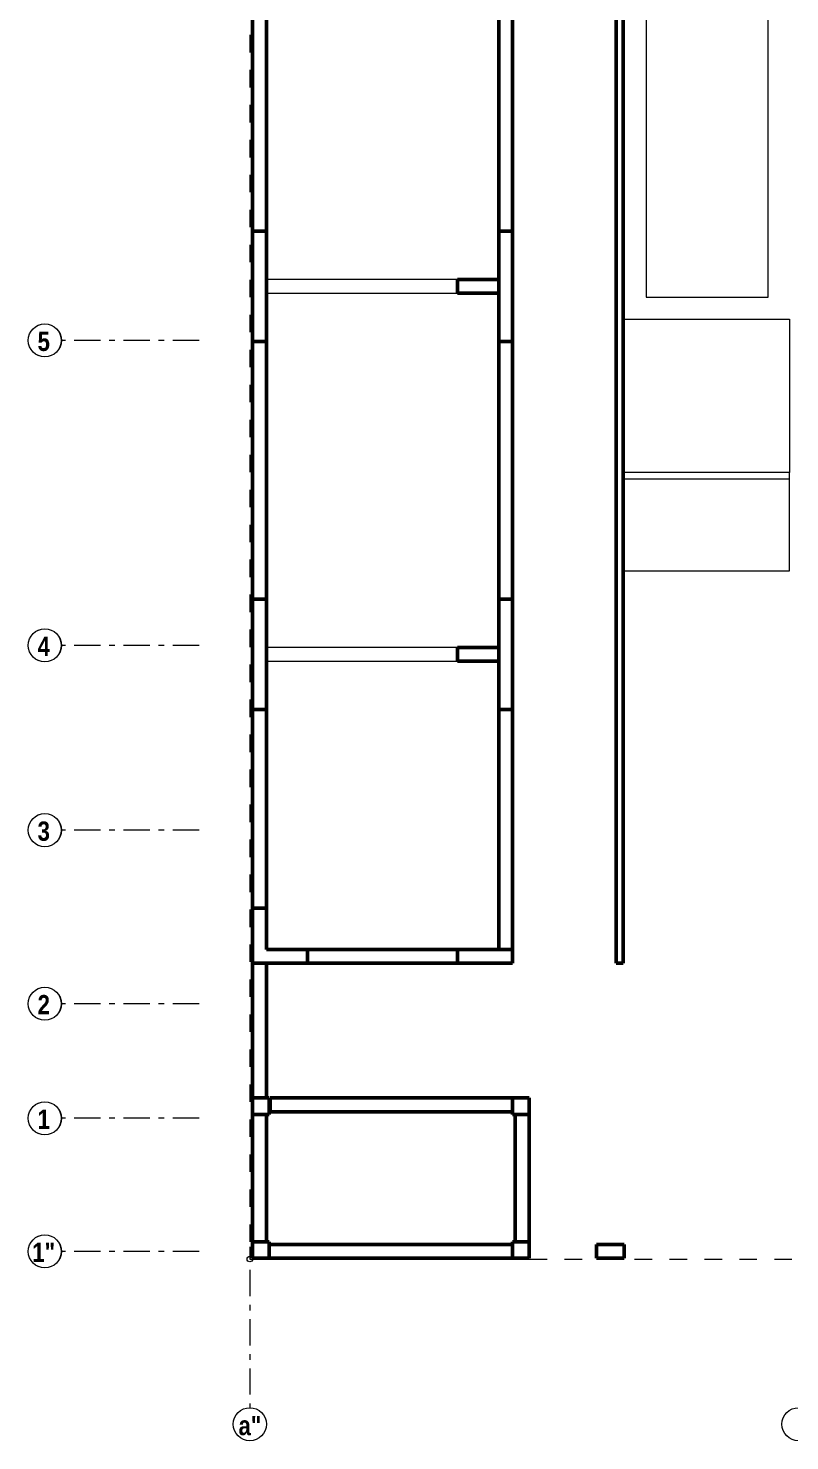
# Model space of a CAD drawing. Header units: metres. Extents: x -4 to 54.5, y -3.3 to 43.7.
# Drawn here: x -4.02 to 9.8, y -3.3 to 22.34 of the extents above; entities that cross this region are included whole.
import ezdxf

# ---------------------------------------------------------------- set-up
doc = ezdxf.new("R2010")
doc.units = ezdxf.units.M
for name, pattern in [('Dash', [0.635, 0.3175, -0.3175]), ('Dash Dot 3_16_', [0.79375, 0.47625, -0.15875, 0, -0.15875]), ('Dash_2_', [0.635, 0.3175, -0.3175])]:
    doc.linetypes.add(name, pattern=pattern)
for name, color, linetype, lineweight in [('A-DETL', 8, 'Continuous', 9), ('A-FLOR', 8, 'Continuous', 18), ('A-WALL', 8, 'Continuous', 9), ('C-PROP-LINE', 8, 'Continuous', 9), ('I-WALL', 8, 'Continuous', 9), ('S-BEAM', 8, 'Continuous', 9), ('S-COLS', 8, 'Continuous', 9), ('S-GRID', 8, 'Continuous', 9), ('S-GRID-IDEN', 8, 'Continuous', 9)]:
    doc.layers.add(name, color=color, linetype=linetype, lineweight=lineweight)
doc.styles.add('Arial Narrow_B_1', font='ARIALNB.TTF', dxfattribs={"height": 0.35})

# ---------------------------------------------------------------- blocks, each defined once
blk = doc.blocks.new('Family - ___-3742183-NIV_A_S01_SÓTANO 1')
at = {"layer": 'C-PROP-LINE', "linetype": 'Dash_2_', "lineweight": 18}
for p, q in [((0, 40), (0, 0)), ((0, 0), (50, 0))]:
    blk.add_line(p, q, dxfattribs=at)
blk = doc.blocks.new('Rejilla - F_gn02SimboloDeRejillaA-4957175-NIV_A_S01_SÓTANO 1')
at = {"layer": 'S-GRID-IDEN'}
blk.add_circle((0, 0), 0.003, dxfattribs=at)
blk = doc.blocks.new('Family - ___-5400166-NIV_A_S01_SÓTANO 1')
at = {"layer": 'C-PROP-LINE', "linetype": 'Dash', "lineweight": 13}
for p, q in [((0, 40), (0, 0)), ((0, 0), (50, 0))]:
    blk.add_line(p, q, dxfattribs=at)
blk = doc.blocks.new('EST-ColumnaRectangularConcretoEst - C130x30cm-5545403-NIV_A_S01_SÓTANO 1')
at = {"layer": 'S-COLS', "lineweight": 50}
for p, q in [((0.15, 0.15), (-0.15, 0.15)), ((-0.15, 0.15), (-0.15, -0.15)), ((0.15, -0.15), (0.15, 0.15)), ((-0.15, -0.15), (0.15, -0.15))]:
    blk.add_line(p, q, dxfattribs=at)
blk = doc.blocks.new('EST-ColumnaRectangularConcretoEst - C130x30cm-V42-NIV_A_S01_SÓTANO 1')
at = {"layer": 'S-COLS', "lineweight": 50}
for p, q in [((0.15, 0.15), (-0.15, 0.15)), ((-0.15, 0.15), (-0.15, -0.15)), ((0.15, -0.15), (0.15, 0.15)), ((-0.15, -0.15), (0.15, -0.15))]:
    blk.add_line(p, q, dxfattribs=at)
blk = doc.blocks.new('EST-ColumnaRectangularConcretoEst - C1-5545396-NIV_A_S01_SÓTANO 1')
at = {"layer": 'S-COLS', "lineweight": 50}
for p, q in [((1, 0.125), (-1, 0.125)), ((-1, 0.125), (-1, -0.125)), ((1, -0.125), (1, 0.125)), ((-1, -0.125), (1, -0.125))]:
    blk.add_line(p, q, dxfattribs=at)
blk = doc.blocks.new('EST-ColumnaRectangularConcretoEst - C1-V43-NIV_A_S01_SÓTANO 1')
at = {"layer": 'S-COLS', "lineweight": 50}
for p, q in [((1, 0.125), (-1, 0.125)), ((-1, 0.125), (-1, -0.125)), ((1, -0.125), (1, 0.125)), ((-1, -0.125), (1, -0.125))]:
    blk.add_line(p, q, dxfattribs=at)
blk = doc.blocks.new('EST-ColumnasTipoL - Pl21_0x1_0-5545308-NIV_A_S01_SÓTANO 1')
at = {"layer": 'S-COLS', "lineweight": 50}
for p, q in [((0.75, 0.225), (-0.25, 0.225)), ((-0.25, 0.225), (-0.25, -0.775)), ((0.75, -0.025), (0.75, 0.225)), ((0, -0.775), (0, -0.025)), ((0, -0.025), (0.75, -0.025)), ((-0.25, -0.775), (0, -0.775))]:
    blk.add_line(p, q, dxfattribs=at)
blk = doc.blocks.new('EST-ColumnaRectangularConcretoEst - C11_00x0_25cm-5545397-NIV_A_S01_SÓTANO 1')
at = {"layer": 'S-COLS', "lineweight": 50}
for p, q in [((0.125, 0.5), (-0.125, 0.5)), ((-0.125, 0.5), (-0.125, -0.5)), ((0.125, -0.5), (0.125, 0.5)), ((-0.125, -0.5), (0.125, -0.5))]:
    blk.add_line(p, q, dxfattribs=at)
blk = doc.blocks.new('EST-ColumnaRectangularConcretoEst - COL_25x50-5545404-NIV_A_S01_SÓTANO 1')
at = {"layer": 'S-COLS', "lineweight": 50}
for p, q in [((0.25, 0.125), (-0.25, 0.125)), ((-0.25, 0.125), (-0.25, -0.125)), ((0.25, -0.125), (0.25, 0.125)), ((-0.25, -0.125), (0.25, -0.125))]:
    blk.add_line(p, q, dxfattribs=at)
blk = doc.blocks.new('EST-ColumnaRectangularConcretoEst - C130x30cm-V47-NIV_A_S01_SÓTANO 1')
at = {"layer": 'S-COLS', "lineweight": 50}
for p, q in [((0.15, 0.15), (-0.15, 0.15)), ((-0.15, 0.15), (-0.15, -0.15)), ((0.15, -0.15), (0.15, 0.15)), ((-0.15, -0.15), (0.15, -0.15))]:
    blk.add_line(p, q, dxfattribs=at)
blk = doc.blocks.new('EST-ColumnaRectangularConcretoEst - C130x30cm-V48-NIV_A_S01_SÓTANO 1')
at = {"layer": 'S-COLS', "lineweight": 50}
for p, q in [((0.15, 0.15), (-0.15, 0.15)), ((-0.15, 0.15), (-0.15, -0.15)), ((0.15, -0.15), (0.15, 0.15)), ((-0.15, -0.15), (0.15, -0.15))]:
    blk.add_line(p, q, dxfattribs=at)
blk = doc.blocks.new('Rejilla - F_gn02SimboloDeRejillaA-V63-NIV_A_S01_SÓTANO 1')
at = {"layer": 'S-GRID-IDEN'}
blk.add_circle((0, 0), 0.003, dxfattribs=at)

msp = doc.modelspace()

# ---------------------------------------------------------------- linework, layer by layer
at = {"layer": 'A-DETL'}
for p, q in [((0, 0.221), (0, 0)), ((0, 0), (0.248, 0))]:
    msp.add_line(p, q, dxfattribs=at)
msp.add_circle((0, 0), 0.05, dxfattribs=at)
at = {"layer": 'A-FLOR', "lineweight": 9}
for p, q in [((7.195, 23.86), (7.195, 17.46)), ((9.41, 17.46), (9.41, 23.86)), ((7.195, 17.46), (9.41, 17.46)), ((6.795, 17.06), (9.795, 17.06)), ((6.795, 14.277), (6.795, 17.06)), ((9.795, 17.06), (9.795, 14.277)), ((6.795, 14.277), (6.795, 14.165)), ((9.795, 14.277), (6.795, 14.277)), ((6.795, 14.165), (9.795, 14.165)), ((6.795, 14.165), (6.795, 12.495)), ((9.795, 14.165), (9.795, 14.277)), ((9.795, 12.495), (9.795, 14.165)), ((6.795, 12.495), (9.795, 12.495))]:
    msp.add_line(p, q, dxfattribs=at)
at = {"layer": 'A-WALL', "lineweight": 50}
for p, q in [((4.52, 25.327), (4.52, 5.62)), ((4.77, 5.62), (4.77, 25.327)), ((0.05, 24.277), (0.05, 18.655)), ((0.3, 18.655), (0.3, 24.277)), ((0.05, 16.655), (0.05, 11.975)), ((0.3, 11.975), (0.3, 16.655)), ((0.05, 9.975), (0.05, 6.37)), ((0.3, 6.37), (0.3, 9.975)), ((3.77, 5.62), (1.05, 5.62)), ((0.05, 5.37), (0.05, 2.925)), ((0.3, 2.925), (0.3, 5.37)), ((1.05, 5.37), (3.77, 5.37)), ((1.68, 2.925), (0.37, 2.925)), ((0.37, 2.925), (0.37, 2.675)), ((3.34, 2.925), (1.68, 2.925)), ((4.77, 2.925), (3.34, 2.925)), ((0.05, 2.625), (0.05, 0.315)), ((0.3, 0.315), (0.3, 2.625)), ((0.37, 2.675), (1.68, 2.675)), ((1.68, 2.675), (3.34, 2.675)), ((3.34, 2.675), (4.77, 2.675)), ((4.82, 2.625), (4.82, 0.315)), ((5.07, 0.315), (5.07, 2.625)), ((1.68, 0.265), (0.35, 0.265)), ((3.34, 0.265), (1.68, 0.265)), ((4.77, 0.265), (3.34, 0.265)), ((0.35, 0.015), (1.68, 0.015)), ((1.68, 0.015), (3.34, 0.015)), ((3.34, 0.015), (4.77, 0.015))]:
    msp.add_line(p, q, dxfattribs=at)
at = {"layer": 'I-WALL', "lineweight": 50}
for p, q in [((6.65, 34.5), (6.65, 5.37)), ((6.78, 5.37), (6.78, 34.5)), ((6.65, 5.37), (6.78, 5.37))]:
    msp.add_line(p, q, dxfattribs=at)
at = {"layer": 'S-BEAM', "lineweight": 5}
for p, q in [((3.77, 17.78), (0.3, 17.78)), ((0.3, 17.53), (3.77, 17.53)), ((3.77, 11.1), (0.3, 11.1)), ((0.3, 10.85), (3.77, 10.85))]:
    msp.add_line(p, q, dxfattribs=at)
at = {"layer": 'S-COLS', "lineweight": 50}
for p, q in [((4.77, 18.655), (4.52, 18.655)), ((4.52, 18.655), (4.52, 17.78)), ((4.77, 16.655), (4.77, 18.655)), ((4.52, 17.78), (3.77, 17.78)), ((3.77, 17.78), (3.77, 17.53)), ((3.77, 17.53), (4.52, 17.53)), ((4.52, 17.53), (4.52, 16.655)), ((4.52, 16.655), (4.77, 16.655)), ((4.77, 11.975), (4.52, 11.975)), ((4.52, 11.975), (4.52, 11.1)), ((4.77, 9.975), (4.77, 11.975)), ((4.52, 11.1), (3.77, 11.1)), ((3.77, 11.1), (3.77, 10.85)), ((3.77, 10.85), (4.52, 10.85)), ((4.52, 10.85), (4.52, 9.975)), ((4.52, 9.975), (4.77, 9.975))]:
    msp.add_line(p, q, dxfattribs=at)
at = {"layer": 'S-GRID', "linetype": 'Dash Dot 3_16_'}
for p, q in [((-0.923, 16.675), (-3.423, 16.675)), ((-0.922, 16.675), (-3.422, 16.675)), ((-0.923, 11.14), (-3.423, 11.14)), ((-0.922, 11.14), (-3.422, 11.14)), ((-0.923, 7.785), (-3.423, 7.785)), ((-0.922, 7.785), (-3.422, 7.785)), ((-0.923, 4.635), (-3.423, 4.635)), ((-0.922, 4.635), (-3.422, 4.635)), ((-0.923, 2.555), (-3.423, 2.555)), ((-0.922, 2.555), (-3.422, 2.555)), ((-0.923, 0.14), (-3.423, 0.14)), ((-0.922, 0.14), (-3.422, 0.14)), ((0, -0.197), (0, -2.697))]:
    msp.add_line(p, q, dxfattribs=at)

# ---------------------------------------------------------------- block references
at = {"layer": 'C-PROP-LINE', "linetype": 'Dash_2_', "lineweight": 18}
msp.add_blockref('Family - ___-3742183-NIV_A_S01_SÓTANO 1', (0, 0), dxfattribs=at)
at = {"layer": 'C-PROP-LINE', "linetype": 'Dash', "lineweight": 13}
msp.add_blockref('Family - ___-5400166-NIV_A_S01_SÓTANO 1', (0, 0), dxfattribs=at)
at = {"layer": 'S-COLS', "lineweight": 5}
for name, p, rotation in [('EST-ColumnaRectangularConcretoEst - C1-5545396-NIV_A_S01_SÓTANO 1', (0.175, 17.655), 89.99999999999974), ('EST-ColumnaRectangularConcretoEst - C1-V43-NIV_A_S01_SÓTANO 1', (0.175, 10.975), 89.99999999999974), ('EST-ColumnasTipoL - Pl21_0x1_0-5545308-NIV_A_S01_SÓTANO 1', (0.275, 5.62), 89.99999999999969), ('EST-ColumnaRectangularConcretoEst - C11_00x0_25cm-5545397-NIV_A_S01_SÓTANO 1', (4.27, 5.495), 89.99999999999991)]:
    msp.add_blockref(name, p, dxfattribs=dict(at, rotation=rotation))
for name, p in [('EST-ColumnaRectangularConcretoEst - C130x30cm-V42-NIV_A_S01_SÓTANO 1', (0.2, 2.775)), ('EST-ColumnaRectangularConcretoEst - C130x30cm-V48-NIV_A_S01_SÓTANO 1', (4.92, 2.775)), ('EST-ColumnaRectangularConcretoEst - C130x30cm-5545403-NIV_A_S01_SÓTANO 1', (0.2, 0.165)), ('EST-ColumnaRectangularConcretoEst - C130x30cm-V47-NIV_A_S01_SÓTANO 1', (4.92, 0.165)), ('EST-ColumnaRectangularConcretoEst - COL_25x50-5545404-NIV_A_S01_SÓTANO 1', (6.545, 0.14))]:
    msp.add_blockref(name, p, dxfattribs=at)
at = {"layer": 'S-GRID-IDEN', "lineweight": 5, "xscale": 99.99999999999991, "yscale": 99.99999999999991, "zscale": 99.99999999999991}
for p, rotation in [((-3.723, 16.675), 90), ((-3.723, 11.14), 90), ((-3.723, 7.785), 90), ((-3.723, 4.635), 90), ((-3.723, 2.555), 90), ((-3.723, 0.14), 90), ((0, -2.997), 180)]:
    msp.add_blockref('Rejilla - F_gn02SimboloDeRejillaA-V63-NIV_A_S01_SÓTANO 1', p, dxfattribs=dict(at, rotation=rotation))
at = {"layer": 'S-GRID-IDEN', "xscale": 99.99999999999991, "yscale": 99.99999999999991, "zscale": 99.99999999999991}
for p, rotation in [((-3.722, 16.675), 90), ((-3.722, 11.14), 90), ((-3.722, 7.785), 90), ((-3.722, 4.635), 90), ((-3.722, 2.555), 90), ((-3.722, 0.14), 90), ((0, -2.997), 180), ((9.96, -2.997), 180)]:
    msp.add_blockref('Rejilla - F_gn02SimboloDeRejillaA-4957175-NIV_A_S01_SÓTANO 1', p, dxfattribs=dict(at, rotation=rotation))

# ---------------------------------------------------------------- texts
at = {"layer": 'S-GRID-IDEN', "char_height": 0.35, "attachment_point": 1, "style": 'Arial Narrow_B_1'}
for s, insert, width in [('\\fArial Narrow|b1|i0|c0|p34|;5', (-3.852, 16.833), 0.27257), ('\\fArial Narrow|b1|i0|c0|p34|;5', (-3.853, 16.833), 0.27257), ('\\fArial Narrow|b1|i0|c0|p34|;4', (-3.853, 11.298), 0.27257), ('\\fArial Narrow|b1|i0|c0|p34|;4', (-3.852, 11.298), 0.27257), ('\\fArial Narrow|b1|i0|c0|p34|;3', (-3.853, 7.943), 0.27257), ('\\fArial Narrow|b1|i0|c0|p34|;3', (-3.852, 7.943), 0.27257), ('\\fArial Narrow|b1|i0|c0|p34|;2', (-3.853, 4.793), 0.27257), ('\\fArial Narrow|b1|i0|c0|p34|;2', (-3.852, 4.793), 0.27257), ('\\fArial Narrow|b1|i0|c0|p34|;1', (-3.853, 2.713), 0.27257), ('\\fArial Narrow|b1|i0|c0|p34|;1', (-3.852, 2.713), 0.27257), ('1"', (-3.949, 0.298), 0.50506), ('1"', (-3.948, 0.298), 0.50506), ('a"', (-0.205, -2.846), 0.50506), ('a"', (-0.205, -2.847), 0.50506)]:
    msp.add_mtext(s, dxfattribs=dict(at, insert=insert, width=width))

doc.saveas('drawing.dxf')
